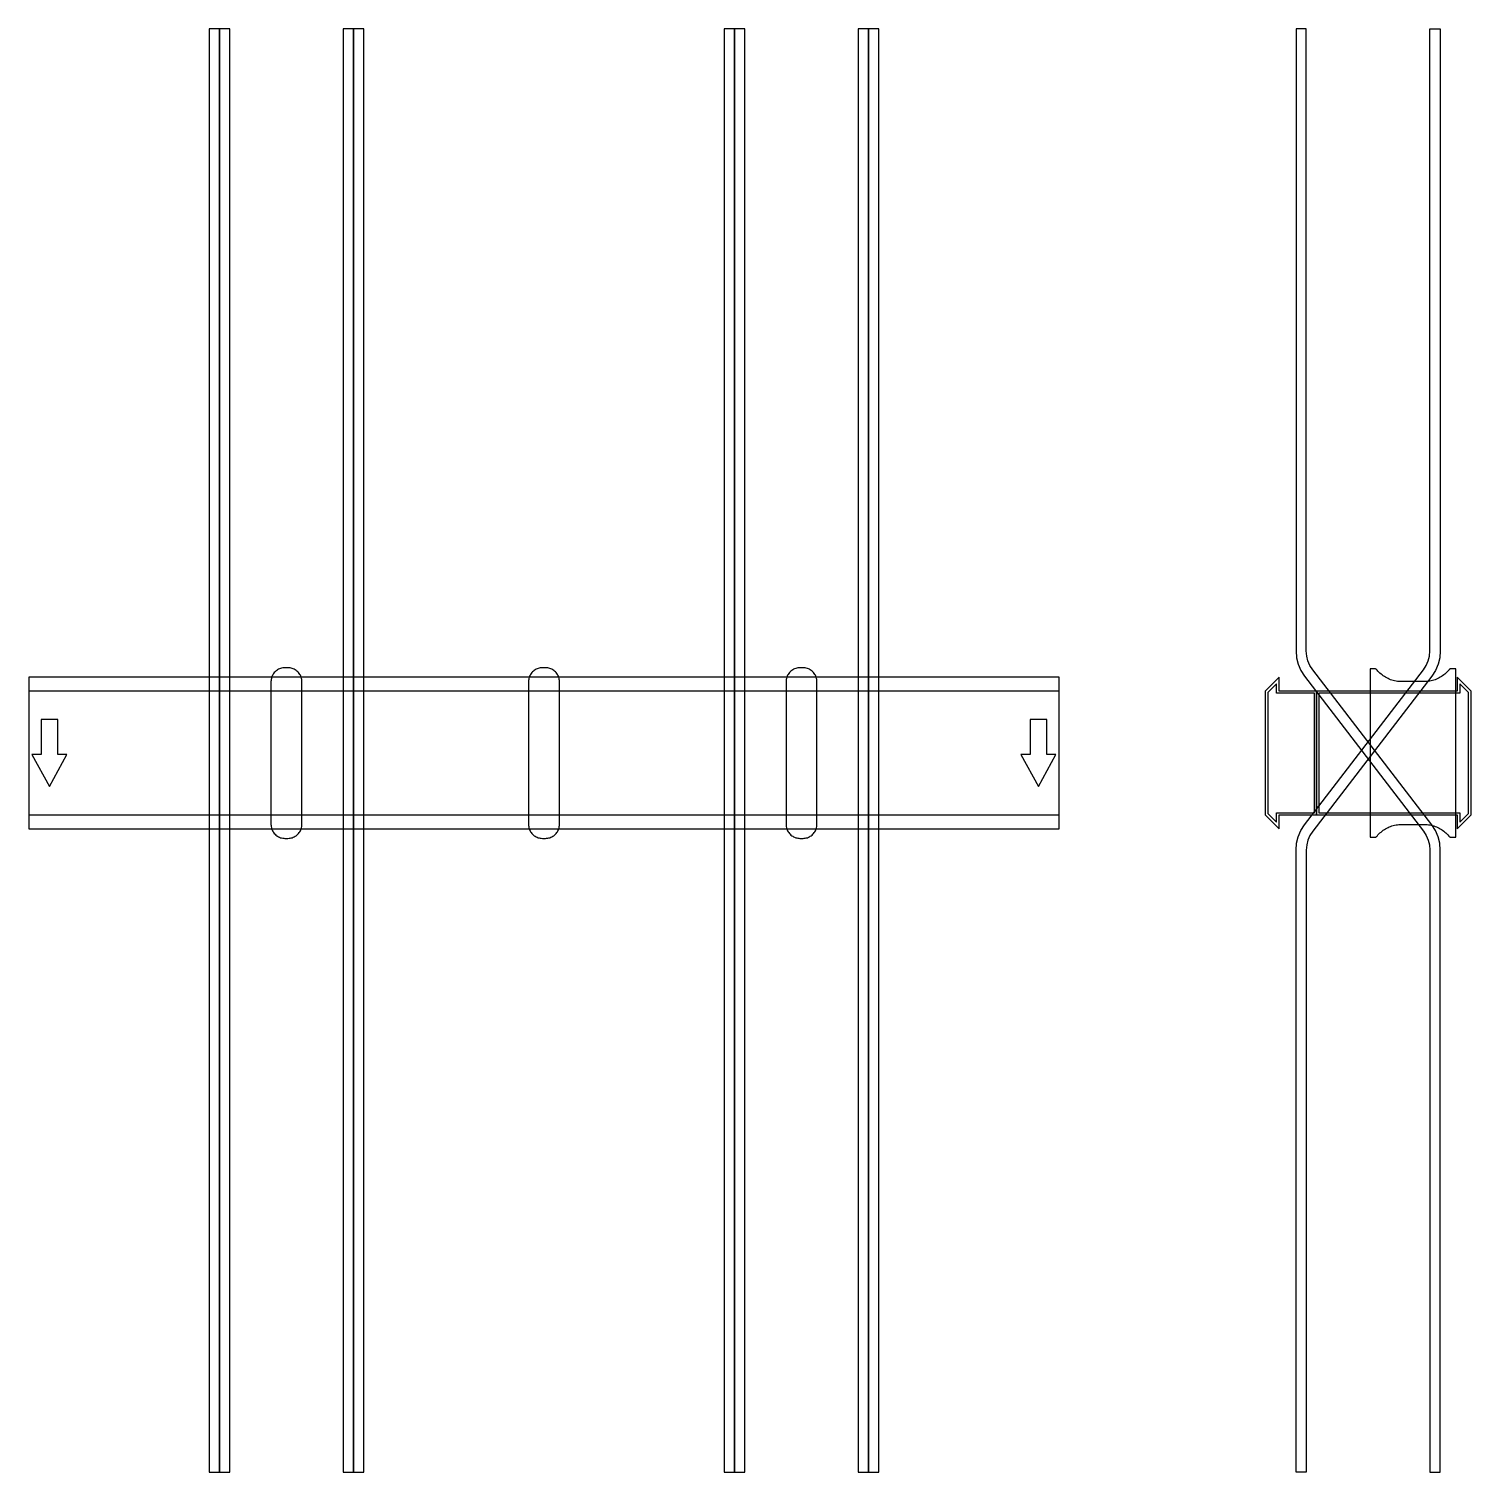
# Model space of a CAD drawing. Extents: x 0 to 1400, y -698 to 703.
import ezdxf

# ---------------------------------------------------------------- set-up
doc = ezdxf.new("R2010")
doc.units = 0
doc.layers.add('Halfen', color=7, linetype='CONTINUOUS')

msp = doc.modelspace()

# ---------------------------------------------------------------- linework, layer by layer
at = {"layer": 'Halfen', "color": 7}
for points in [[(185, -697.88), (185, 702.801), (175, 702.801), (175, -697.88)], [(195, -697.88), (195, 702.801), (185, 702.801), (185, -697.88)], [(315, -697.88), (315, 702.801), (305, 702.801), (305, -697.88)], [(325, -697.88), (325, 702.801), (315, 702.801), (315, -697.88)], [(685, -697.88), (685, 702.801), (675, 702.801), (675, -697.88)], [(695, -697.88), (695, 702.801), (685, 702.801), (685, -697.88)], [(815, -697.88), (815, 702.801), (805, 702.801), (805, -697.88)], [(825, -697.88), (825, 702.801), (815, 702.801), (815, -697.88)], [(1370, -697.88), (1370, -94.13), (1369.466, -87.614), (1367.877, -81.272), (1365.277, -75.274), (1361.734, -69.779), (1246.199, 80.788), (1243.542, 84.909), (1241.592, 89.408), (1240.401, 94.164), (1240, 99.051), (1240, 163.801), (1240, 702.801), (1230, 702.801), (1230, 163.801), (1230, 99.051), (1230.534, 92.535), (1232.123, 86.194), (1234.723, 80.195), (1238.266, 74.701), (1353.801, -75.867), (1356.458, -79.988), (1358.408, -84.487), (1359.599, -89.243), (1360, -94.13), (1360, -697.88)], [(1230, -697.88), (1230, -94.13), (1230.534, -87.614), (1232.123, -81.272), (1234.723, -75.274), (1238.266, -69.779), (1353.801, 80.788), (1356.458, 84.909), (1358.408, 89.408), (1359.599, 94.164), (1360, 99.051), (1360, 163.801), (1360, 702.801), (1370, 702.801), (1370, 163.801), (1370, 99.051), (1369.466, 92.535), (1367.877, 86.194), (1365.277, 80.195), (1361.734, 74.701), (1246.199, -75.867), (1243.542, -79.988), (1241.592, -84.487), (1240.401, -89.243), (1240, -94.13), (1240, -697.88)], [(0, -73.5), (1000, -73.5), (1000, 73.5), (0, 73.5)], [(265, -69.3), (265, -56.8), (265, 69.3), (264.958, 70.359), (264.834, 71.412), (264.627, 72.452), (264.339, 73.472), (263.972, 74.466), (263.529, 75.429), (263.011, 76.354), (262.422, 77.235), (261.765, 78.068), (261.046, 78.846), (260.268, 79.565), (259.435, 80.222), (258.554, 80.811), (257.629, 81.329), (256.666, 81.772), (255.672, 82.139), (254.652, 82.427), (253.612, 82.634), (252.559, 82.758), (251.5, 82.8), (248.5, 82.8), (247.441, 82.758), (246.388, 82.634), (245.348, 82.427), (244.328, 82.139), (243.334, 81.772), (242.371, 81.329), (241.446, 80.811), (240.565, 80.222), (239.732, 79.565), (238.954, 78.846), (238.235, 78.068), (237.578, 77.235), (236.989, 76.354), (236.471, 75.429), (236.028, 74.466), (235.661, 73.472), (235.373, 72.452), (235.166, 71.412), (235.042, 70.359), (235, 69.3), (235, -56.8), (235, -69.3), (235.042, -70.359), (235.166, -71.412), (235.373, -72.452), (235.661, -73.472), (236.028, -74.466), (236.471, -75.429), (236.989, -76.354), (237.578, -77.235), (238.235, -78.068), (238.954, -78.846), (239.732, -79.565), (240.565, -80.222), (241.446, -80.811), (242.371, -81.329), (243.334, -81.772), (244.328, -82.139), (245.348, -82.427), (246.388, -82.634), (247.441, -82.758), (248.5, -82.8), (251.5, -82.8), (252.559, -82.758), (253.612, -82.634), (254.652, -82.427), (255.672, -82.139), (256.666, -81.772), (257.629, -81.329), (258.554, -80.811), (259.435, -80.222), (260.268, -79.565), (261.046, -78.846), (261.765, -78.068), (262.422, -77.235), (263.011, -76.354), (263.529, -75.429), (263.972, -74.466), (264.339, -73.472), (264.627, -72.452), (264.834, -71.412), (264.958, -70.359), (265, -69.3)], [(515, -69.3), (515, -56.8), (515, 69.3), (514.958, 70.359), (514.834, 71.412), (514.627, 72.452), (514.339, 73.472), (513.972, 74.466), (513.529, 75.429), (513.011, 76.354), (512.422, 77.235), (511.765, 78.068), (511.046, 78.846), (510.268, 79.565), (509.435, 80.222), (508.554, 80.811), (507.629, 81.329), (506.666, 81.772), (505.672, 82.139), (504.652, 82.427), (503.612, 82.634), (502.559, 82.758), (501.5, 82.8), (498.5, 82.8), (497.441, 82.758), (496.388, 82.634), (495.348, 82.427), (494.328, 82.139), (493.334, 81.772), (492.371, 81.329), (491.446, 80.811), (490.565, 80.222), (489.732, 79.565), (488.954, 78.846), (488.235, 78.068), (487.578, 77.235), (486.989, 76.354), (486.471, 75.429), (486.028, 74.466), (485.661, 73.472), (485.373, 72.452), (485.166, 71.412), (485.042, 70.359), (485, 69.3), (485, -56.8), (485, -69.3), (485.042, -70.359), (485.166, -71.412), (485.373, -72.452), (485.661, -73.472), (486.028, -74.466), (486.471, -75.429), (486.989, -76.354), (487.578, -77.235), (488.235, -78.068), (488.954, -78.846), (489.732, -79.565), (490.565, -80.222), (491.446, -80.811), (492.371, -81.329), (493.334, -81.772), (494.328, -82.139), (495.348, -82.427), (496.388, -82.634), (497.441, -82.758), (498.5, -82.8), (501.5, -82.8), (502.559, -82.758), (503.612, -82.634), (504.652, -82.427), (505.672, -82.139), (506.666, -81.772), (507.629, -81.329), (508.554, -80.811), (509.435, -80.222), (510.268, -79.565), (511.046, -78.846), (511.765, -78.068), (512.422, -77.235), (513.011, -76.354), (513.529, -75.429), (513.972, -74.466), (514.339, -73.472), (514.627, -72.452), (514.834, -71.412), (514.958, -70.359), (515, -69.3)], [(765, -69.3), (765, -56.8), (765, 69.3), (764.958, 70.359), (764.834, 71.412), (764.627, 72.452), (764.339, 73.472), (763.972, 74.466), (763.529, 75.429), (763.011, 76.354), (762.422, 77.235), (761.765, 78.068), (761.046, 78.846), (760.268, 79.565), (759.435, 80.222), (758.554, 80.811), (757.629, 81.329), (756.666, 81.772), (755.672, 82.139), (754.652, 82.427), (753.612, 82.634), (752.559, 82.758), (751.5, 82.8), (748.5, 82.8), (747.441, 82.758), (746.388, 82.634), (745.348, 82.427), (744.328, 82.139), (743.334, 81.772), (742.371, 81.329), (741.446, 80.811), (740.565, 80.222), (739.732, 79.565), (738.954, 78.846), (738.235, 78.068), (737.578, 77.235), (736.989, 76.354), (736.471, 75.429), (736.028, 74.466), (735.661, 73.472), (735.373, 72.452), (735.166, 71.412), (735.042, 70.359), (735, 69.3), (735, -56.8), (735, -69.3), (735.042, -70.359), (735.166, -71.412), (735.373, -72.452), (735.661, -73.472), (736.028, -74.466), (736.471, -75.429), (736.989, -76.354), (737.578, -77.235), (738.235, -78.068), (738.954, -78.846), (739.732, -79.565), (740.565, -80.222), (741.446, -80.811), (742.371, -81.329), (743.334, -81.772), (744.328, -82.139), (745.348, -82.427), (746.388, -82.634), (747.441, -82.758), (748.5, -82.8), (751.5, -82.8), (752.559, -82.758), (753.612, -82.634), (754.652, -82.427), (755.672, -82.139), (756.666, -81.772), (757.629, -81.329), (758.554, -80.811), (759.435, -80.222), (760.268, -79.565), (761.046, -78.846), (761.765, -78.068), (762.422, -77.235), (763.011, -76.354), (763.529, -75.429), (763.972, -74.466), (764.339, -73.472), (764.627, -72.452), (764.834, -71.412), (764.958, -70.359), (765, -69.3)], [(1250, -60), (1250, 60), (1213.5, 60), (1213.5, 73.5), (1200, 60), (1200, -60), (1213.5, -73.5), (1213.5, -60)], [(1400, -60), (1400, 60), (1386.5, 73.5), (1386.5, 60), (1250, 60), (1250, -60), (1386.5, -60), (1386.5, -73.5)], [(1385, -81.8), (1385, 81.8), (1381, 81.8), (1380.846, 81.797), (1380.691, 81.786), (1380.538, 81.769), (1380.385, 81.746), (1380.234, 81.715), (1380.084, 81.678), (1379.936, 81.634), (1379.789, 81.584), (1379.646, 81.527), (1379.505, 81.464), (1379.366, 81.395), (1379.231, 81.32), (1379.1, 81.239), (1378.972, 81.153), (1378.848, 81.06), (1378.728, 80.963), (1378.613, 80.86), (1378.502, 80.752), (1378.397, 80.639), (1378.296, 80.522), (1377.41, 79.491), (1376.479, 78.5), (1375.505, 77.551), (1374.491, 76.646), (1373.437, 75.787), (1372.347, 74.975), (1371.222, 74.211), (1370.064, 73.499), (1368.876, 72.838), (1367.66, 72.23), (1366.418, 71.676), (1365.153, 71.178), (1363.867, 70.736), (1362.563, 70.351), (1361.243, 70.024), (1359.911, 69.756), (1358.567, 69.547), (1357.216, 69.397), (1355.859, 69.307), (1354.5, 69.277), (1332.5, 69.277), (1331.141, 69.307), (1329.784, 69.397), (1328.433, 69.547), (1327.089, 69.756), (1325.757, 70.024), (1324.437, 70.351), (1323.133, 70.736), (1321.847, 71.178), (1320.582, 71.676), (1319.34, 72.23), (1318.124, 72.838), (1316.936, 73.499), (1315.778, 74.211), (1314.653, 74.975), (1313.563, 75.787), (1312.509, 76.646), (1311.495, 77.551), (1310.521, 78.5), (1309.59, 79.491), (1308.704, 80.522), (1308.603, 80.639), (1308.498, 80.752), (1308.387, 80.86), (1308.272, 80.963), (1308.152, 81.06), (1308.028, 81.153), (1307.9, 81.239), (1307.769, 81.32), (1307.634, 81.395), (1307.495, 81.464), (1307.354, 81.527), (1307.211, 81.584), (1307.064, 81.634), (1306.916, 81.678), (1306.766, 81.715), (1306.615, 81.746), (1306.462, 81.769), (1306.309, 81.786), (1306.154, 81.797), (1306, 81.8), (1302, 81.8), (1302, -81.8), (1306, -81.8), (1306.154, -81.797), (1306.309, -81.786), (1306.462, -81.769), (1306.615, -81.746), (1306.766, -81.715), (1306.916, -81.678), (1307.064, -81.634), (1307.211, -81.584), (1307.354, -81.527), (1307.495, -81.464), (1307.634, -81.395), (1307.769, -81.32), (1307.9, -81.239), (1308.028, -81.153), (1308.152, -81.06), (1308.272, -80.963), (1308.387, -80.86), (1308.498, -80.752), (1308.603, -80.639), (1308.704, -80.522), (1309.59, -79.491), (1310.521, -78.5), (1311.495, -77.551), (1312.509, -76.646), (1313.563, -75.787), (1314.653, -74.975), (1315.778, -74.211), (1316.936, -73.499), (1318.124, -72.838), (1319.34, -72.23), (1320.582, -71.676), (1321.847, -71.178), (1323.133, -70.736), (1324.437, -70.351), (1325.757, -70.024), (1327.089, -69.756), (1328.433, -69.547), (1329.784, -69.397), (1331.141, -69.307), (1332.5, -69.277), (1354.5, -69.277), (1355.859, -69.307), (1357.216, -69.397), (1358.567, -69.547), (1359.911, -69.756), (1361.243, -70.024), (1362.563, -70.351), (1363.867, -70.736), (1365.153, -71.178), (1366.418, -71.676), (1367.66, -72.23), (1368.876, -72.838), (1370.064, -73.499), (1371.222, -74.211), (1372.347, -74.975), (1373.437, -75.787), (1374.491, -76.646), (1375.505, -77.551), (1376.479, -78.5), (1377.41, -79.491), (1378.296, -80.522), (1378.397, -80.639), (1378.502, -80.752), (1378.613, -80.86), (1378.728, -80.963), (1378.848, -81.06), (1378.972, -81.153), (1379.1, -81.239), (1379.231, -81.32), (1379.366, -81.395), (1379.505, -81.464), (1379.646, -81.527), (1379.789, -81.584), (1379.936, -81.634), (1380.084, -81.678), (1380.234, -81.715), (1380.385, -81.746), (1380.538, -81.769), (1380.691, -81.786), (1380.846, -81.797), (1381, -81.8)], [(0, -60), (1000, -60), (1000, 60), (0, 60)], [(1248, -58), (1248, 58), (1211, 58), (1211, 67.25), (1202.5, 58.75), (1202.5, -58.75), (1211, -67.25), (1211, -58)], [(1397.5, -58.75), (1397.5, 58.75), (1389, 67.25), (1389, 58), (1252, 58), (1252, -58), (1389, -58), (1389, -67.25)], [(20, -32.5), (37, -1.5), (28, -1.5), (28, 32.5), (12, 32.5), (12, -1.5), (3, -1.5)], [(980, -32.5), (997, -1.5), (988, -1.5), (988, 32.5), (972, 32.5), (972, -1.5), (963, -1.5)]]:
    msp.add_lwpolyline(points, close=True, dxfattribs=at)

doc.saveas('drawing.dxf')
